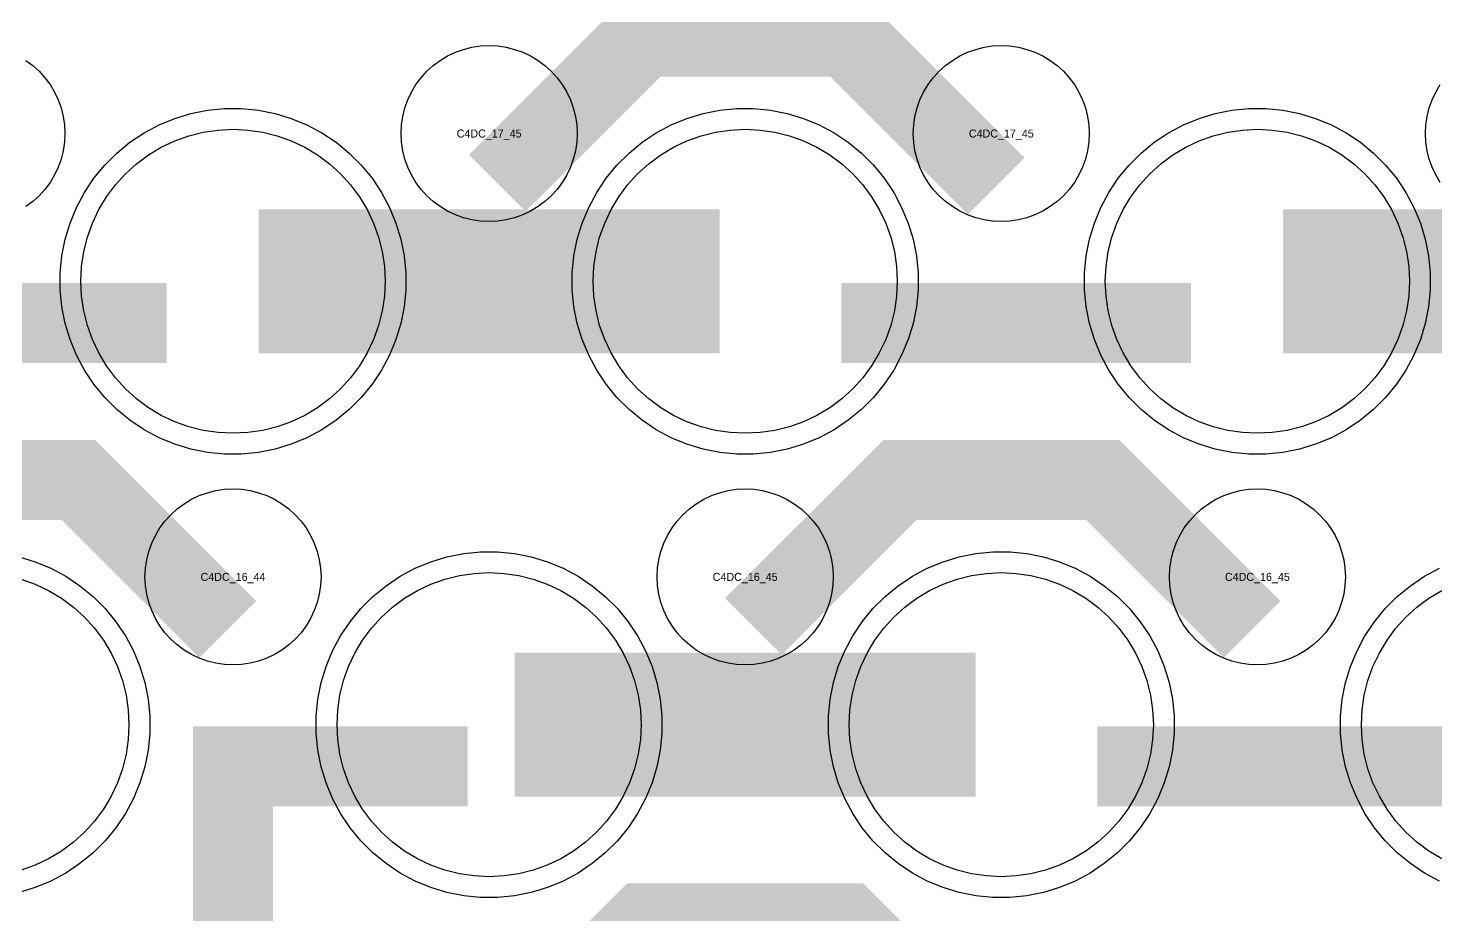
# Model space of a CAD drawing. Extents: x -11880 to 11880, y -14992 to 14992.
# Drawn here: x 2256 to 2695.8, y -12682 to -12404.9 of the extents above; entities that cross this region are included whole.
import ezdxf
from ezdxf.enums import TextEntityAlignment as Align

# ---------------------------------------------------------------- set-up
doc = ezdxf.new("R2010")
doc.units = 0
doc.header["$MEASUREMENT"] = 0
for name, color, linetype in [('GDS_775_DT_237', 138, 'CONTINUOUS'), ('RDL1_FS', 34, 'CONTINUOUS'), ('RDL_BS', 160, 'CONTINUOUS')]:
    doc.layers.add(name, color=color, linetype=linetype)

msp = doc.modelspace()

# ---------------------------------------------------------------- linework, layer by layer
at = {"layer": 'RDL1_FS', "color": 241, "true_color": 0xf7abae}
for points in [[(2320, -12531.484), (2315.343, -12531.255), (2310.732, -12530.571), (2306.209, -12529.439), (2301.819, -12527.867), (2297.605, -12525.875), (2293.605, -12523.477), (2289.86, -12520.699), (2286.406, -12517.569), (2283.276, -12514.115), (2280.498, -12510.37), (2278.1, -12506.37), (2276.108, -12502.156), (2274.536, -12497.766), (2273.404, -12493.243), (2272.72, -12488.632), (2272.491, -12483.975), (2272.72, -12479.318), (2273.404, -12474.707), (2274.536, -12470.184), (2276.108, -12465.794), (2278.1, -12461.58), (2280.498, -12457.58), (2283.276, -12453.835), (2286.406, -12450.381), (2289.86, -12447.251), (2293.605, -12444.473), (2297.605, -12442.075), (2301.819, -12440.083), (2306.209, -12438.511), (2310.732, -12437.379), (2315.343, -12436.695), (2320, -12436.466), (2324.657, -12436.695), (2329.268, -12437.379), (2333.791, -12438.511), (2338.181, -12440.083), (2342.395, -12442.075), (2346.395, -12444.473), (2350.14, -12447.251), (2353.594, -12450.381), (2356.724, -12453.835), (2359.502, -12457.58), (2361.9, -12461.58), (2363.892, -12465.794), (2365.464, -12470.184), (2366.596, -12474.707), (2367.28, -12479.318), (2367.509, -12483.975), (2367.28, -12488.632), (2366.596, -12493.243), (2365.464, -12497.766), (2363.892, -12502.156), (2361.9, -12506.37), (2359.502, -12510.37), (2356.724, -12514.115), (2353.594, -12517.569), (2350.14, -12520.699), (2346.395, -12523.477), (2342.395, -12525.875), (2338.181, -12527.867), (2333.791, -12529.439), (2329.268, -12530.571), (2324.657, -12531.255)], [(2480, -12531.484), (2475.343, -12531.255), (2470.732, -12530.571), (2466.209, -12529.439), (2461.819, -12527.867), (2457.605, -12525.875), (2453.605, -12523.477), (2449.86, -12520.699), (2446.406, -12517.569), (2443.276, -12514.115), (2440.498, -12510.37), (2438.1, -12506.37), (2436.108, -12502.156), (2434.536, -12497.766), (2433.404, -12493.243), (2432.72, -12488.632), (2432.491, -12483.975), (2432.72, -12479.318), (2433.404, -12474.707), (2434.536, -12470.184), (2436.108, -12465.794), (2438.1, -12461.58), (2440.498, -12457.58), (2443.276, -12453.835), (2446.406, -12450.381), (2449.86, -12447.251), (2453.605, -12444.473), (2457.605, -12442.075), (2461.819, -12440.083), (2466.209, -12438.511), (2470.732, -12437.379), (2475.343, -12436.695), (2480, -12436.466), (2484.657, -12436.695), (2489.268, -12437.379), (2493.791, -12438.511), (2498.181, -12440.083), (2502.395, -12442.075), (2506.395, -12444.473), (2510.14, -12447.251), (2513.594, -12450.381), (2516.724, -12453.835), (2519.502, -12457.58), (2521.9, -12461.58), (2523.892, -12465.794), (2525.464, -12470.184), (2526.596, -12474.707), (2527.28, -12479.318), (2527.509, -12483.975), (2527.28, -12488.632), (2526.596, -12493.243), (2525.464, -12497.766), (2523.892, -12502.156), (2521.9, -12506.37), (2519.502, -12510.37), (2516.724, -12514.115), (2513.594, -12517.569), (2510.14, -12520.699), (2506.395, -12523.477), (2502.395, -12525.875), (2498.181, -12527.867), (2493.791, -12529.439), (2489.268, -12530.571), (2484.657, -12531.255)], [(2640, -12531.484), (2635.343, -12531.255), (2630.732, -12530.571), (2626.209, -12529.439), (2621.819, -12527.867), (2617.605, -12525.875), (2613.605, -12523.477), (2609.86, -12520.699), (2606.406, -12517.569), (2603.276, -12514.115), (2600.498, -12510.37), (2598.1, -12506.37), (2596.108, -12502.156), (2594.536, -12497.766), (2593.404, -12493.243), (2592.72, -12488.632), (2592.491, -12483.975), (2592.72, -12479.318), (2593.404, -12474.707), (2594.536, -12470.184), (2596.108, -12465.794), (2598.1, -12461.58), (2600.498, -12457.58), (2603.276, -12453.835), (2606.406, -12450.381), (2609.86, -12447.251), (2613.605, -12444.473), (2617.605, -12442.075), (2621.819, -12440.083), (2626.209, -12438.511), (2630.732, -12437.379), (2635.343, -12436.695), (2640, -12436.466), (2644.657, -12436.695), (2649.268, -12437.379), (2653.791, -12438.511), (2658.181, -12440.083), (2662.395, -12442.075), (2666.395, -12444.473), (2670.14, -12447.251), (2673.594, -12450.381), (2676.724, -12453.835), (2679.502, -12457.58), (2681.9, -12461.58), (2683.892, -12465.794), (2685.464, -12470.184), (2686.596, -12474.707), (2687.28, -12479.318), (2687.509, -12483.975), (2687.28, -12488.632), (2686.596, -12493.243), (2685.464, -12497.766), (2683.892, -12502.156), (2681.9, -12506.37), (2679.502, -12510.37), (2676.724, -12514.115), (2673.594, -12517.569), (2670.14, -12520.699), (2666.395, -12523.477), (2662.395, -12525.875), (2658.181, -12527.867), (2653.791, -12529.439), (2649.268, -12530.571), (2644.657, -12531.255)]]:
    msp.add_lwpolyline(points, close=True, dxfattribs=at)
for points in [[(2328.002, -12483.975, 45, 45, 0), (2400.002, -12483.975, 45, 45, 0)], [(2400.002, -12483.975, 45, 45, 0), (2472.002, -12483.975, 45, 45, 0)], [(2648.002, -12483.975, 45, 45, 0), (2720.002, -12483.975, 45, 45, 0)]]:
    msp.add_lwpolyline(points, format="xyseb", dxfattribs=at)
at = {"layer": 'RDL1_FS'}
for points in [[(2400, -12670.049), (2395.343, -12669.82), (2390.732, -12669.136), (2386.209, -12668.004), (2381.819, -12666.432), (2377.605, -12664.44), (2373.605, -12662.042), (2369.86, -12659.264), (2366.406, -12656.134), (2363.276, -12652.68), (2360.498, -12648.935), (2358.1, -12644.935), (2356.108, -12640.721), (2354.536, -12636.331), (2353.404, -12631.808), (2352.72, -12627.197), (2352.491, -12622.54), (2352.72, -12617.883), (2353.404, -12613.272), (2354.536, -12608.749), (2356.108, -12604.359), (2358.1, -12600.145), (2360.498, -12596.145), (2363.276, -12592.4), (2366.406, -12588.946), (2369.86, -12585.816), (2373.605, -12583.038), (2377.605, -12580.64), (2381.819, -12578.648), (2386.209, -12577.076), (2390.732, -12575.944), (2395.343, -12575.26), (2400, -12575.031), (2404.657, -12575.26), (2409.268, -12575.944), (2413.791, -12577.076), (2418.181, -12578.648), (2422.395, -12580.64), (2426.395, -12583.038), (2430.14, -12585.816), (2433.594, -12588.946), (2436.724, -12592.4), (2439.502, -12596.145), (2441.9, -12600.145), (2443.892, -12604.359), (2445.464, -12608.749), (2446.596, -12613.272), (2447.28, -12617.883), (2447.509, -12622.54), (2447.28, -12627.197), (2446.596, -12631.808), (2445.464, -12636.331), (2443.892, -12640.721), (2441.9, -12644.935), (2439.502, -12648.935), (2436.724, -12652.68), (2433.594, -12656.134), (2430.14, -12659.264), (2426.395, -12662.042), (2422.395, -12664.44), (2418.181, -12666.432), (2413.791, -12668.004), (2409.268, -12669.136), (2404.657, -12669.82)], [(2560, -12670.049), (2555.343, -12669.82), (2550.732, -12669.136), (2546.209, -12668.004), (2541.819, -12666.432), (2537.605, -12664.44), (2533.605, -12662.042), (2529.86, -12659.264), (2526.406, -12656.134), (2523.276, -12652.68), (2520.498, -12648.935), (2518.1, -12644.935), (2516.108, -12640.721), (2514.536, -12636.331), (2513.404, -12631.808), (2512.72, -12627.197), (2512.491, -12622.54), (2512.72, -12617.883), (2513.404, -12613.272), (2514.536, -12608.749), (2516.108, -12604.359), (2518.1, -12600.145), (2520.498, -12596.145), (2523.276, -12592.4), (2526.406, -12588.946), (2529.86, -12585.816), (2533.605, -12583.038), (2537.605, -12580.64), (2541.819, -12578.648), (2546.209, -12577.076), (2550.732, -12575.944), (2555.343, -12575.26), (2560, -12575.031), (2564.657, -12575.26), (2569.268, -12575.944), (2573.791, -12577.076), (2578.181, -12578.648), (2582.395, -12580.64), (2586.395, -12583.038), (2590.14, -12585.816), (2593.594, -12588.946), (2596.724, -12592.4), (2599.502, -12596.145), (2601.9, -12600.145), (2603.892, -12604.359), (2605.464, -12608.749), (2606.596, -12613.272), (2607.28, -12617.883), (2607.509, -12622.54), (2607.28, -12627.197), (2606.596, -12631.808), (2605.464, -12636.331), (2603.892, -12640.721), (2601.9, -12644.935), (2599.502, -12648.935), (2596.724, -12652.68), (2593.594, -12656.134), (2590.14, -12659.264), (2586.395, -12662.042), (2582.395, -12664.44), (2578.181, -12666.432), (2573.791, -12668.004), (2569.268, -12669.136), (2564.657, -12669.82)]]:
    msp.add_lwpolyline(points, close=True, dxfattribs=at)
at = {"layer": 'RDL1_FS', "color": 241, "true_color": 0xf7abae}
msp.add_lwpolyline([(2253.791, -12577.076), (2258.181, -12578.648), (2262.395, -12580.64), (2266.395, -12583.038), (2270.14, -12585.816), (2273.594, -12588.946), (2276.724, -12592.4), (2279.502, -12596.145), (2281.9, -12600.145), (2283.892, -12604.359), (2285.464, -12608.749), (2286.596, -12613.272), (2287.28, -12617.883), (2287.509, -12622.54), (2287.28, -12627.197), (2286.596, -12631.808), (2285.464, -12636.331), (2283.892, -12640.721), (2281.9, -12644.935), (2279.502, -12648.935), (2276.724, -12652.68), (2273.594, -12656.134), (2270.14, -12659.264), (2266.395, -12662.042), (2262.395, -12664.44), (2258.181, -12666.432), (2253.791, -12668.004)], dxfattribs=at)
at = {"layer": 'RDL1_FS'}
msp.add_lwpolyline([(2697.605, -12664.44), (2693.605, -12662.042), (2689.86, -12659.264), (2686.406, -12656.134), (2683.276, -12652.68), (2680.498, -12648.935), (2678.1, -12644.935), (2676.108, -12640.721), (2674.536, -12636.331), (2673.404, -12631.808), (2672.72, -12627.197), (2672.491, -12622.54), (2672.72, -12617.883), (2673.404, -12613.272), (2674.536, -12608.749), (2676.108, -12604.359), (2678.1, -12600.145), (2680.498, -12596.145), (2683.276, -12592.4), (2686.406, -12588.946), (2689.86, -12585.816), (2693.605, -12583.038), (2697.605, -12580.64)], dxfattribs=at)
for points in [[(2408.002, -12622.54, 45, 45, 0), (2480.002, -12622.54, 45, 45, 0)], [(2480.002, -12622.54, 45, 45, 0), (2552.002, -12622.54, 45, 45, 0)]]:
    msp.add_lwpolyline(points, format="xyseb", dxfattribs=at)
at = {"layer": 'RDL_BS'}
for points in [[(2402.562, -12453.289, 25, 25, 0), (2448.377, -12407.474, 25, 25, 0), (2481.93, -12407.474, 25, 25, 0)], [(2558.401, -12454.188, 25, 25, 0), (2511.687, -12407.474, 25, 25, 0), (2481.929, -12407.474, 25, 25, 0)], [(2318.401, -12592.753, 25, 25, 0), (2271.687, -12546.039, 25, 25, 0), (2241.929, -12546.039, 25, 25, 0)], [(2482.562, -12591.854, 25, 25, 0), (2528.377, -12546.039, 25, 25, 0), (2561.93, -12546.039, 25, 25, 0)], [(2638.401, -12592.753, 25, 25, 0), (2591.687, -12546.039, 25, 25, 0), (2561.929, -12546.039, 25, 25, 0)], [(2320, -12729.83, 25, 25, 0), (2320, -12623.053, 25, 25, 0)], [(2307.5, -12635.553, 25, 25, 0), (2393.333, -12635.553, 25, 25, 0)], [(2347.056, -12635.553, 25, 25, 0), (2388.26, -12635.553, 25, 25, 0)], [(2590.016, -12635.553, 25, 25, 0), (2699.281, -12635.553, 25, 25, 0)], [(2320, -12653.522, 25, 25, 0), (2320, -12699.142, 25, 25, 0)], [(2402.562, -12730.419, 25, 25, 0), (2448.377, -12684.604, 25, 25, 0), (2481.93, -12684.604, 25, 25, 0)], [(2558.401, -12731.318, 25, 25, 0), (2511.687, -12684.604, 25, 25, 0), (2481.929, -12684.604, 25, 25, 0)]]:
    msp.add_lwpolyline(points, format="xyseb", dxfattribs=at)
for points in [[(2400, -12465.281), (2397.307, -12465.149), (2394.635, -12464.753), (2392.016, -12464.096), (2389.481, -12463.189), (2387.044, -12462.037), (2384.72, -12460.644), (2382.557, -12459.041), (2380.558, -12457.229), (2378.746, -12455.23), (2377.143, -12453.067), (2375.75, -12450.743), (2374.598, -12448.306), (2373.691, -12445.771), (2373.034, -12443.152), (2372.638, -12440.48), (2372.506, -12437.787), (2372.638, -12435.094), (2373.034, -12432.422), (2373.691, -12429.803), (2374.598, -12427.268), (2375.75, -12424.831), (2377.143, -12422.507), (2378.746, -12420.344), (2380.558, -12418.345), (2382.557, -12416.533), (2384.72, -12414.93), (2387.044, -12413.537), (2389.481, -12412.385), (2392.016, -12411.478), (2394.635, -12410.821), (2397.307, -12410.425), (2400, -12410.293), (2402.693, -12410.425), (2405.365, -12410.821), (2407.984, -12411.478), (2410.519, -12412.385), (2412.956, -12413.537), (2415.28, -12414.93), (2417.443, -12416.533), (2419.442, -12418.345), (2421.254, -12420.344), (2422.857, -12422.507), (2424.25, -12424.831), (2425.402, -12427.268), (2426.309, -12429.803), (2426.966, -12432.422), (2427.362, -12435.094), (2427.494, -12437.787), (2427.362, -12440.48), (2426.966, -12443.152), (2426.309, -12445.771), (2425.402, -12448.306), (2424.25, -12450.743), (2422.857, -12453.067), (2421.254, -12455.23), (2419.442, -12457.229), (2417.443, -12459.041), (2415.28, -12460.644), (2412.956, -12462.037), (2410.519, -12463.189), (2407.984, -12464.096), (2405.365, -12464.753), (2402.693, -12465.149)], [(2560, -12465.281), (2557.307, -12465.149), (2554.635, -12464.753), (2552.016, -12464.096), (2549.481, -12463.189), (2547.044, -12462.037), (2544.72, -12460.644), (2542.557, -12459.041), (2540.558, -12457.229), (2538.746, -12455.23), (2537.143, -12453.067), (2535.75, -12450.743), (2534.598, -12448.306), (2533.691, -12445.771), (2533.034, -12443.152), (2532.638, -12440.48), (2532.506, -12437.787), (2532.638, -12435.094), (2533.034, -12432.422), (2533.691, -12429.803), (2534.598, -12427.268), (2535.75, -12424.831), (2537.143, -12422.507), (2538.746, -12420.344), (2540.558, -12418.345), (2542.557, -12416.533), (2544.72, -12414.93), (2547.044, -12413.537), (2549.481, -12412.385), (2552.016, -12411.478), (2554.635, -12410.821), (2557.307, -12410.425), (2560, -12410.293), (2562.693, -12410.425), (2565.365, -12410.821), (2567.984, -12411.478), (2570.519, -12412.385), (2572.956, -12413.537), (2575.28, -12414.93), (2577.443, -12416.533), (2579.442, -12418.345), (2581.254, -12420.344), (2582.857, -12422.507), (2584.25, -12424.831), (2585.402, -12427.268), (2586.309, -12429.803), (2586.966, -12432.422), (2587.362, -12435.094), (2587.494, -12437.787), (2587.362, -12440.48), (2586.966, -12443.152), (2586.309, -12445.771), (2585.402, -12448.306), (2584.25, -12450.743), (2582.857, -12453.067), (2581.254, -12455.23), (2579.442, -12457.229), (2577.443, -12459.041), (2575.28, -12460.644), (2572.956, -12462.037), (2570.519, -12463.189), (2567.984, -12464.096), (2565.365, -12464.753), (2562.693, -12465.149)], [(2320, -12603.846), (2317.307, -12603.714), (2314.635, -12603.318), (2312.016, -12602.661), (2309.481, -12601.754), (2307.044, -12600.602), (2304.72, -12599.209), (2302.557, -12597.606), (2300.558, -12595.794), (2298.746, -12593.795), (2297.143, -12591.632), (2295.75, -12589.308), (2294.598, -12586.871), (2293.691, -12584.336), (2293.034, -12581.717), (2292.638, -12579.045), (2292.506, -12576.352), (2292.638, -12573.659), (2293.034, -12570.987), (2293.691, -12568.368), (2294.598, -12565.833), (2295.75, -12563.396), (2297.143, -12561.072), (2298.746, -12558.909), (2300.558, -12556.91), (2302.557, -12555.098), (2304.72, -12553.495), (2307.044, -12552.102), (2309.481, -12550.95), (2312.016, -12550.043), (2314.635, -12549.386), (2317.307, -12548.99), (2320, -12548.858), (2322.693, -12548.99), (2325.365, -12549.386), (2327.984, -12550.043), (2330.519, -12550.95), (2332.956, -12552.102), (2335.28, -12553.495), (2337.443, -12555.098), (2339.442, -12556.91), (2341.254, -12558.909), (2342.857, -12561.072), (2344.25, -12563.396), (2345.402, -12565.833), (2346.309, -12568.368), (2346.966, -12570.987), (2347.362, -12573.659), (2347.494, -12576.352), (2347.362, -12579.045), (2346.966, -12581.717), (2346.309, -12584.336), (2345.402, -12586.871), (2344.25, -12589.308), (2342.857, -12591.632), (2341.254, -12593.795), (2339.442, -12595.794), (2337.443, -12597.606), (2335.28, -12599.209), (2332.956, -12600.602), (2330.519, -12601.754), (2327.984, -12602.661), (2325.365, -12603.318), (2322.693, -12603.714)], [(2480, -12603.846), (2477.307, -12603.714), (2474.635, -12603.318), (2472.016, -12602.661), (2469.481, -12601.754), (2467.044, -12600.602), (2464.72, -12599.209), (2462.557, -12597.606), (2460.558, -12595.794), (2458.746, -12593.795), (2457.143, -12591.632), (2455.75, -12589.308), (2454.598, -12586.871), (2453.691, -12584.336), (2453.034, -12581.717), (2452.638, -12579.045), (2452.506, -12576.352), (2452.638, -12573.659), (2453.034, -12570.987), (2453.691, -12568.368), (2454.598, -12565.833), (2455.75, -12563.396), (2457.143, -12561.072), (2458.746, -12558.909), (2460.558, -12556.91), (2462.557, -12555.098), (2464.72, -12553.495), (2467.044, -12552.102), (2469.481, -12550.95), (2472.016, -12550.043), (2474.635, -12549.386), (2477.307, -12548.99), (2480, -12548.858), (2482.693, -12548.99), (2485.365, -12549.386), (2487.984, -12550.043), (2490.519, -12550.95), (2492.956, -12552.102), (2495.28, -12553.495), (2497.443, -12555.098), (2499.442, -12556.91), (2501.254, -12558.909), (2502.857, -12561.072), (2504.25, -12563.396), (2505.402, -12565.833), (2506.309, -12568.368), (2506.966, -12570.987), (2507.362, -12573.659), (2507.494, -12576.352), (2507.362, -12579.045), (2506.966, -12581.717), (2506.309, -12584.336), (2505.402, -12586.871), (2504.25, -12589.308), (2502.857, -12591.632), (2501.254, -12593.795), (2499.442, -12595.794), (2497.443, -12597.606), (2495.28, -12599.209), (2492.956, -12600.602), (2490.519, -12601.754), (2487.984, -12602.661), (2485.365, -12603.318), (2482.693, -12603.714)], [(2640, -12603.846), (2637.307, -12603.714), (2634.635, -12603.318), (2632.016, -12602.661), (2629.481, -12601.754), (2627.044, -12600.602), (2624.72, -12599.209), (2622.557, -12597.606), (2620.558, -12595.794), (2618.746, -12593.795), (2617.143, -12591.632), (2615.75, -12589.308), (2614.598, -12586.871), (2613.691, -12584.336), (2613.034, -12581.717), (2612.638, -12579.045), (2612.506, -12576.352), (2612.638, -12573.659), (2613.034, -12570.987), (2613.691, -12568.368), (2614.598, -12565.833), (2615.75, -12563.396), (2617.143, -12561.072), (2618.746, -12558.909), (2620.558, -12556.91), (2622.557, -12555.098), (2624.72, -12553.495), (2627.044, -12552.102), (2629.481, -12550.95), (2632.016, -12550.043), (2634.635, -12549.386), (2637.307, -12548.99), (2640, -12548.858), (2642.693, -12548.99), (2645.365, -12549.386), (2647.984, -12550.043), (2650.519, -12550.95), (2652.956, -12552.102), (2655.28, -12553.495), (2657.443, -12555.098), (2659.442, -12556.91), (2661.254, -12558.909), (2662.857, -12561.072), (2664.25, -12563.396), (2665.402, -12565.833), (2666.309, -12568.368), (2666.966, -12570.987), (2667.362, -12573.659), (2667.494, -12576.352), (2667.362, -12579.045), (2666.966, -12581.717), (2666.309, -12584.336), (2665.402, -12586.871), (2664.25, -12589.308), (2662.857, -12591.632), (2661.254, -12593.795), (2659.442, -12595.794), (2657.443, -12597.606), (2655.28, -12599.209), (2652.956, -12600.602), (2650.519, -12601.754), (2647.984, -12602.661), (2645.365, -12603.318), (2642.693, -12603.714)], [(2397.356, -12676.54), (2392.062, -12676.023), (2386.835, -12674.977), (2381.795, -12673.446), (2376.885, -12671.415), (2372.223, -12668.923), (2367.809, -12665.976), (2363.708, -12662.614), (2359.926, -12658.832), (2356.564, -12654.731), (2353.617, -12650.317), (2351.125, -12645.655), (2349.094, -12640.745), (2347.563, -12635.705), (2346.517, -12630.478), (2346, -12625.184), (2346, -12619.896), (2346.517, -12614.602), (2347.563, -12609.375), (2349.094, -12604.335), (2351.125, -12599.425), (2353.617, -12594.763), (2356.564, -12590.349), (2359.926, -12586.248), (2363.708, -12582.466), (2367.809, -12579.104), (2372.223, -12576.157), (2376.885, -12573.665), (2381.795, -12571.634), (2386.835, -12570.103), (2392.062, -12569.057), (2397.356, -12568.54), (2402.644, -12568.54), (2407.938, -12569.057), (2413.165, -12570.103), (2418.205, -12571.634), (2423.115, -12573.665), (2427.777, -12576.157), (2432.191, -12579.104), (2436.292, -12582.466), (2440.074, -12586.248), (2443.436, -12590.349), (2446.383, -12594.763), (2448.875, -12599.425), (2450.906, -12604.335), (2452.437, -12609.375), (2453.483, -12614.602), (2454, -12619.896), (2454, -12625.184), (2453.483, -12630.478), (2452.437, -12635.705), (2450.906, -12640.745), (2448.875, -12645.655), (2446.383, -12650.317), (2443.436, -12654.731), (2440.074, -12658.832), (2436.292, -12662.614), (2432.191, -12665.976), (2427.777, -12668.923), (2423.115, -12671.415), (2418.205, -12673.446), (2413.165, -12674.977), (2407.938, -12676.023), (2402.644, -12676.54)], [(2557.356, -12676.54), (2552.062, -12676.023), (2546.835, -12674.977), (2541.795, -12673.446), (2536.885, -12671.415), (2532.223, -12668.923), (2527.809, -12665.976), (2523.708, -12662.614), (2519.926, -12658.832), (2516.564, -12654.731), (2513.617, -12650.317), (2511.125, -12645.655), (2509.094, -12640.745), (2507.563, -12635.705), (2506.517, -12630.478), (2506, -12625.184), (2506, -12619.896), (2506.517, -12614.602), (2507.563, -12609.375), (2509.094, -12604.335), (2511.125, -12599.425), (2513.617, -12594.763), (2516.564, -12590.349), (2519.926, -12586.248), (2523.708, -12582.466), (2527.809, -12579.104), (2532.223, -12576.157), (2536.885, -12573.665), (2541.795, -12571.634), (2546.835, -12570.103), (2552.062, -12569.057), (2557.356, -12568.54), (2562.644, -12568.54), (2567.938, -12569.057), (2573.165, -12570.103), (2578.205, -12571.634), (2583.115, -12573.665), (2587.777, -12576.157), (2592.191, -12579.104), (2596.292, -12582.466), (2600.074, -12586.248), (2603.436, -12590.349), (2606.383, -12594.763), (2608.875, -12599.425), (2610.906, -12604.335), (2612.437, -12609.375), (2613.483, -12614.602), (2614, -12619.896), (2614, -12625.184), (2613.483, -12630.478), (2612.437, -12635.705), (2610.906, -12640.745), (2608.875, -12645.655), (2606.383, -12650.317), (2603.436, -12654.731), (2600.074, -12658.832), (2596.292, -12662.614), (2592.191, -12665.976), (2587.777, -12668.923), (2583.115, -12671.415), (2578.205, -12673.446), (2573.165, -12674.977), (2567.938, -12676.023), (2562.644, -12676.54)]]:
    msp.add_lwpolyline(points, close=True, dxfattribs=at)
for points in [[(2255.28, -12414.93), (2257.443, -12416.533), (2259.442, -12418.345), (2261.254, -12420.344), (2262.857, -12422.507), (2264.25, -12424.831), (2265.402, -12427.268), (2266.309, -12429.803), (2266.966, -12432.422), (2267.362, -12435.094), (2267.494, -12437.787), (2267.362, -12440.48), (2266.966, -12443.152), (2266.309, -12445.771), (2265.402, -12448.306), (2264.25, -12450.743), (2262.857, -12453.067), (2261.254, -12455.23), (2259.442, -12457.229), (2257.443, -12459.041), (2255.28, -12460.644)], [(2697.143, -12453.067), (2695.75, -12450.743), (2694.598, -12448.306), (2693.691, -12445.771), (2693.034, -12443.152), (2692.638, -12440.48), (2692.506, -12437.787), (2692.638, -12435.094), (2693.034, -12432.422), (2693.691, -12429.803), (2694.598, -12427.268), (2695.75, -12424.831), (2697.143, -12422.507)], [(2696.885, -12671.415), (2692.223, -12668.923), (2687.809, -12665.976), (2683.708, -12662.614), (2679.926, -12658.832), (2676.564, -12654.731), (2673.617, -12650.317), (2671.125, -12645.655), (2669.094, -12640.745), (2667.563, -12635.705), (2666.517, -12630.478), (2666, -12625.184), (2666, -12619.896), (2666.517, -12614.602), (2667.563, -12609.375), (2669.094, -12604.335), (2671.125, -12599.425), (2673.617, -12594.763), (2676.564, -12590.349), (2679.926, -12586.248), (2683.708, -12582.466), (2687.809, -12579.104), (2692.223, -12576.157), (2696.885, -12573.665)]]:
    msp.add_lwpolyline(points, dxfattribs=at)
at = {"layer": 'RDL_BS', "color": 241, "true_color": 0xf7abae}
for points in [[(2317.356, -12537.975), (2312.062, -12537.458), (2306.835, -12536.412), (2301.795, -12534.881), (2296.885, -12532.85), (2292.223, -12530.358), (2287.809, -12527.411), (2283.708, -12524.049), (2279.926, -12520.267), (2276.564, -12516.166), (2273.617, -12511.752), (2271.125, -12507.09), (2269.094, -12502.18), (2267.563, -12497.14), (2266.517, -12491.913), (2266, -12486.619), (2266, -12481.331), (2266.517, -12476.037), (2267.563, -12470.81), (2269.094, -12465.77), (2271.125, -12460.86), (2273.617, -12456.198), (2276.564, -12451.784), (2279.926, -12447.683), (2283.708, -12443.901), (2287.809, -12440.539), (2292.223, -12437.592), (2296.885, -12435.1), (2301.795, -12433.069), (2306.835, -12431.538), (2312.062, -12430.492), (2317.356, -12429.975), (2322.644, -12429.975), (2327.938, -12430.492), (2333.165, -12431.538), (2338.205, -12433.069), (2343.115, -12435.1), (2347.777, -12437.592), (2352.191, -12440.539), (2356.292, -12443.901), (2360.074, -12447.683), (2363.436, -12451.784), (2366.383, -12456.198), (2368.875, -12460.86), (2370.906, -12465.77), (2372.437, -12470.81), (2373.483, -12476.037), (2374, -12481.331), (2374, -12486.619), (2373.483, -12491.913), (2372.437, -12497.14), (2370.906, -12502.18), (2368.875, -12507.09), (2366.383, -12511.752), (2363.436, -12516.166), (2360.074, -12520.267), (2356.292, -12524.049), (2352.191, -12527.411), (2347.777, -12530.358), (2343.115, -12532.85), (2338.205, -12534.881), (2333.165, -12536.412), (2327.938, -12537.458), (2322.644, -12537.975)], [(2477.356, -12537.975), (2472.062, -12537.458), (2466.835, -12536.412), (2461.795, -12534.881), (2456.885, -12532.85), (2452.223, -12530.358), (2447.809, -12527.411), (2443.708, -12524.049), (2439.926, -12520.267), (2436.564, -12516.166), (2433.617, -12511.752), (2431.125, -12507.09), (2429.094, -12502.18), (2427.563, -12497.14), (2426.517, -12491.913), (2426, -12486.619), (2426, -12481.331), (2426.517, -12476.037), (2427.563, -12470.81), (2429.094, -12465.77), (2431.125, -12460.86), (2433.617, -12456.198), (2436.564, -12451.784), (2439.926, -12447.683), (2443.708, -12443.901), (2447.809, -12440.539), (2452.223, -12437.592), (2456.885, -12435.1), (2461.795, -12433.069), (2466.835, -12431.538), (2472.062, -12430.492), (2477.356, -12429.975), (2482.644, -12429.975), (2487.938, -12430.492), (2493.165, -12431.538), (2498.205, -12433.069), (2503.115, -12435.1), (2507.777, -12437.592), (2512.191, -12440.539), (2516.292, -12443.901), (2520.074, -12447.683), (2523.436, -12451.784), (2526.383, -12456.198), (2528.875, -12460.86), (2530.906, -12465.77), (2532.437, -12470.81), (2533.483, -12476.037), (2534, -12481.331), (2534, -12486.619), (2533.483, -12491.913), (2532.437, -12497.14), (2530.906, -12502.18), (2528.875, -12507.09), (2526.383, -12511.752), (2523.436, -12516.166), (2520.074, -12520.267), (2516.292, -12524.049), (2512.191, -12527.411), (2507.777, -12530.358), (2503.115, -12532.85), (2498.205, -12534.881), (2493.165, -12536.412), (2487.938, -12537.458), (2482.644, -12537.975)], [(2637.356, -12537.975), (2632.062, -12537.458), (2626.835, -12536.412), (2621.795, -12534.881), (2616.885, -12532.85), (2612.223, -12530.358), (2607.809, -12527.411), (2603.708, -12524.049), (2599.926, -12520.267), (2596.564, -12516.166), (2593.617, -12511.752), (2591.125, -12507.09), (2589.094, -12502.18), (2587.563, -12497.14), (2586.517, -12491.913), (2586, -12486.619), (2586, -12481.331), (2586.517, -12476.037), (2587.563, -12470.81), (2589.094, -12465.77), (2591.125, -12460.86), (2593.617, -12456.198), (2596.564, -12451.784), (2599.926, -12447.683), (2603.708, -12443.901), (2607.809, -12440.539), (2612.223, -12437.592), (2616.885, -12435.1), (2621.795, -12433.069), (2626.835, -12431.538), (2632.062, -12430.492), (2637.356, -12429.975), (2642.644, -12429.975), (2647.938, -12430.492), (2653.165, -12431.538), (2658.205, -12433.069), (2663.115, -12435.1), (2667.777, -12437.592), (2672.191, -12440.539), (2676.292, -12443.901), (2680.074, -12447.683), (2683.436, -12451.784), (2686.383, -12456.198), (2688.875, -12460.86), (2690.906, -12465.77), (2692.437, -12470.81), (2693.483, -12476.037), (2694, -12481.331), (2694, -12486.619), (2693.483, -12491.913), (2692.437, -12497.14), (2690.906, -12502.18), (2688.875, -12507.09), (2686.383, -12511.752), (2683.436, -12516.166), (2680.074, -12520.267), (2676.292, -12524.049), (2672.191, -12527.411), (2667.777, -12530.358), (2663.115, -12532.85), (2658.205, -12534.881), (2653.165, -12536.412), (2647.938, -12537.458), (2642.644, -12537.975)]]:
    msp.add_lwpolyline(points, close=True, dxfattribs=at)
for points in [[(2190.016, -12496.988, 25, 25, 0), (2299.281, -12496.988, 25, 25, 0)], [(2510.016, -12496.988, 25, 25, 0), (2619.281, -12496.988, 25, 25, 0)]]:
    msp.add_lwpolyline(points, format="xyseb", dxfattribs=at)
msp.add_lwpolyline([(2253.165, -12570.103), (2258.205, -12571.634), (2263.115, -12573.665), (2267.777, -12576.157), (2272.191, -12579.104), (2276.292, -12582.466), (2280.074, -12586.248), (2283.436, -12590.349), (2286.383, -12594.763), (2288.875, -12599.425), (2290.906, -12604.335), (2292.437, -12609.375), (2293.483, -12614.602), (2294, -12619.896), (2294, -12625.184), (2293.483, -12630.478), (2292.437, -12635.705), (2290.906, -12640.745), (2288.875, -12645.655), (2286.383, -12650.317), (2283.436, -12654.731), (2280.074, -12658.832), (2276.292, -12662.614), (2272.191, -12665.976), (2267.777, -12668.923), (2263.115, -12671.415), (2258.205, -12673.446), (2253.165, -12674.977)], dxfattribs=at)

# ---------------------------------------------------------------- texts
at = {"layer": 'GDS_775_DT_237'}
for s, p in [('C4DC_17_45', (2400, -12437.787)), ('C4DC_17_45', (2400, -12437.787)), ('C4DC_17_45', (2560, -12437.787)), ('C4DC_17_45', (2560, -12437.787)), ('C4DC_16_44', (2320, -12576.352)), ('C4DC_16_44', (2320, -12576.352)), ('C4DC_16_45', (2480, -12576.352)), ('C4DC_16_45', (2480, -12576.352)), ('C4DC_16_45', (2640, -12576.352)), ('C4DC_16_45', (2640, -12576.352))]:
    msp.add_text(s, height=2.5, dxfattribs=at).set_placement(p, align=Align.MIDDLE_CENTER)

doc.saveas('drawing.dxf')
